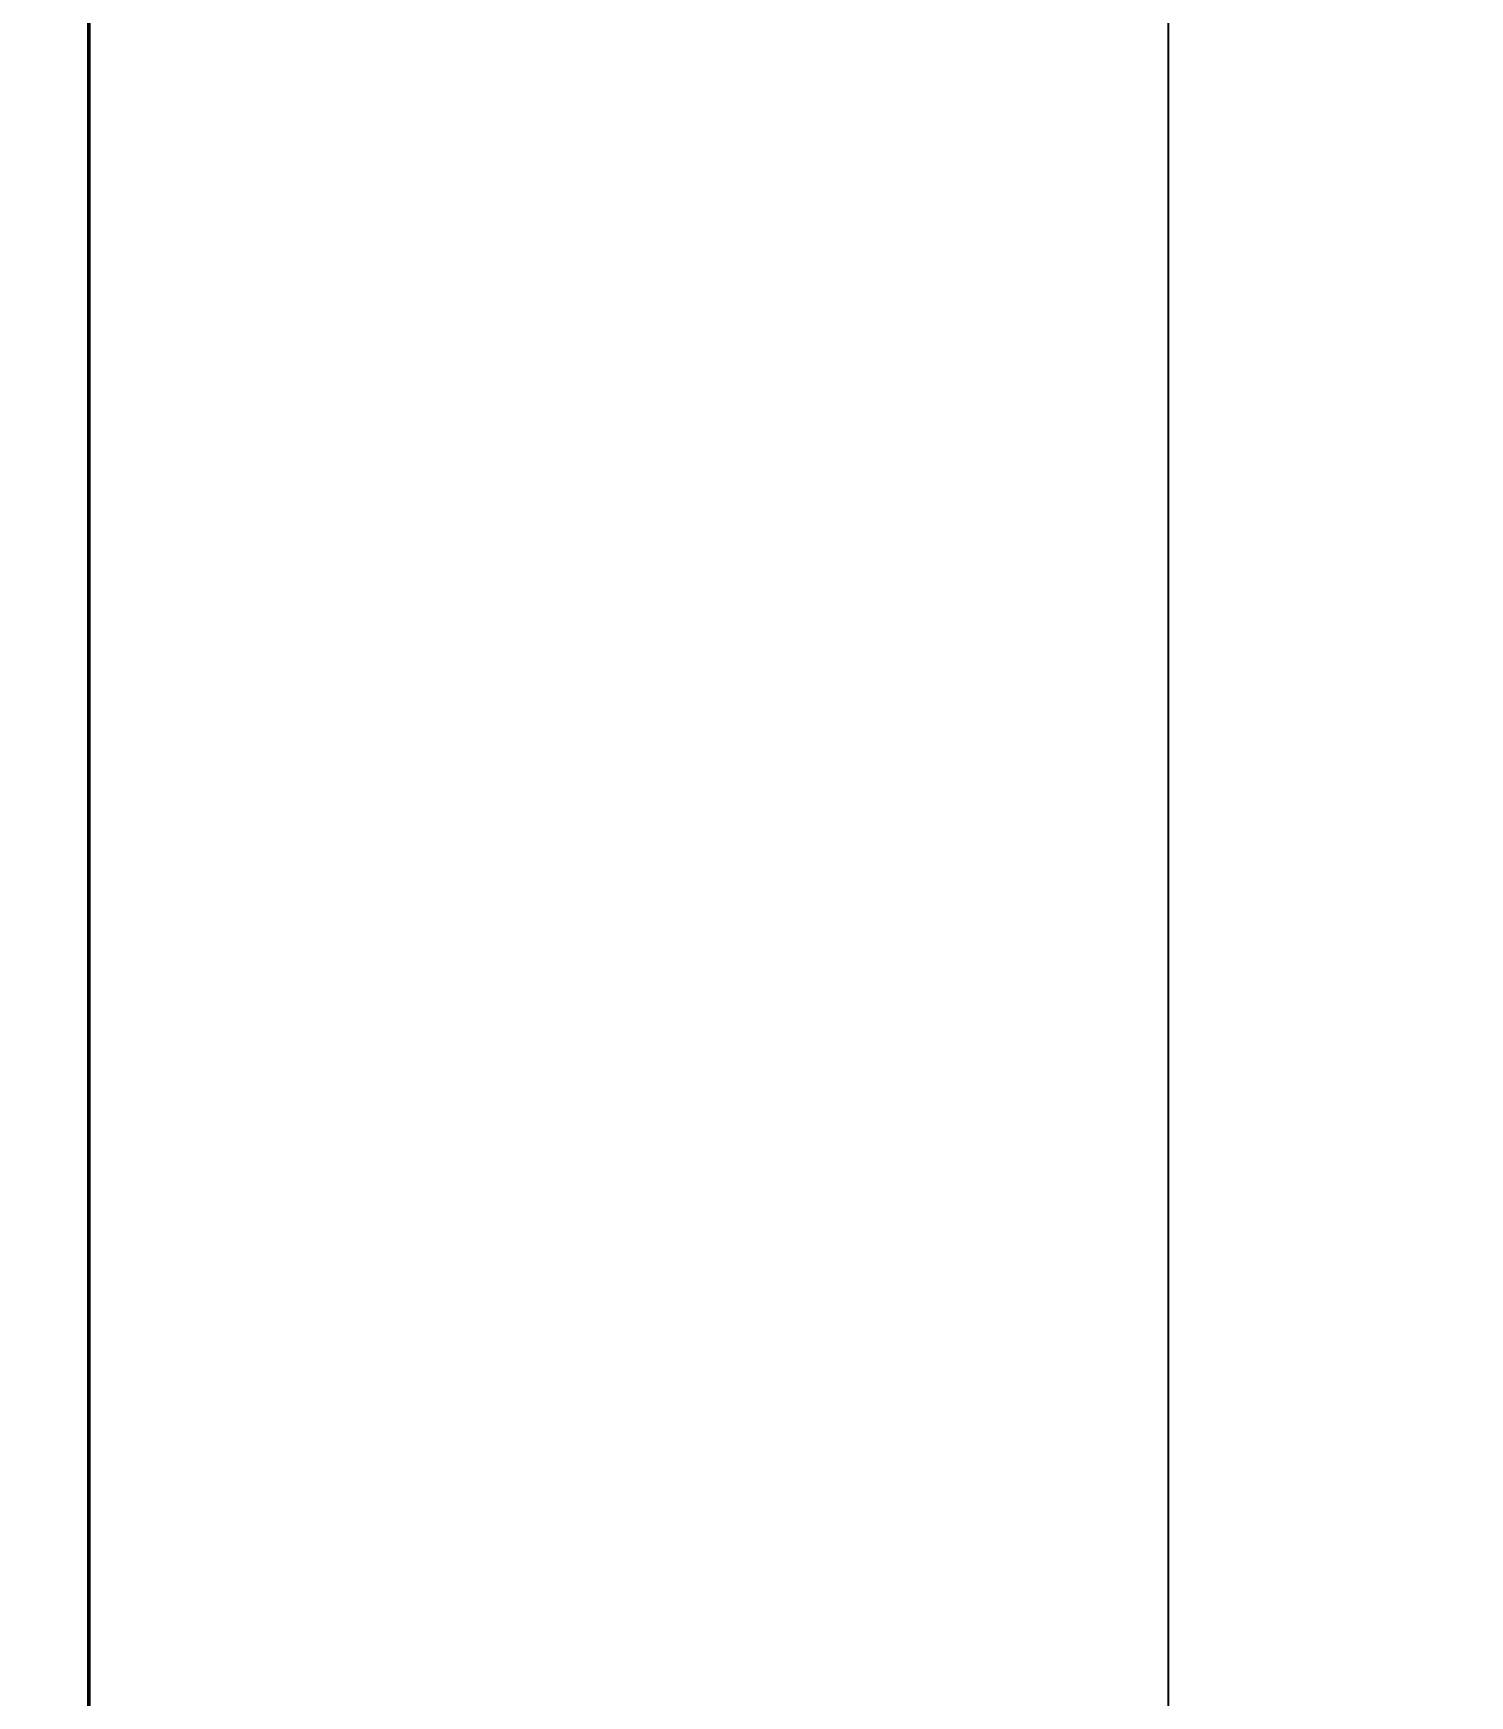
# Model space of a CAD drawing. Header units: millimetres. Extents: x 2121 to 4904, y 892 to 1933.
# Drawn here: x 2564.01 to 2591.22, y 1452.29 to 1483.78 of the extents above; entities that cross this region are included whole.
import ezdxf

# ---------------------------------------------------------------- set-up
doc = ezdxf.new("R2010")
doc.units = ezdxf.units.MM
doc.header["$LTSCALE"] = 1.8
doc.layers.add('외형선(ISO)', color=7, linetype='Continuous', lineweight=50)
doc.layers.add('치수(ISO)', color=7, linetype='Continuous', lineweight=25)
doc.styles.add('주 텍스트 (ISO)', font='')
doc.styles.get('주 텍스트 (ISO)').set_extended_font_data('Tahoma')
doc.dimstyles.new('기본값 (ISO)', dxfattribs={"dimscale": 1.8, "dimtxt": 3.5, "dimasz": 2.5, "dimexe": 3.175, "dimexo": 0, "dimgap": 0.762, "dimtad": 1, "dimrnd": 1e-08, "dimzin": 0, "dimtxsty": '주 텍스트 (ISO)', "dimcen": 0.09, "dimdle": 10, "dimclrd": 256, "dimclre": 256, "dimclrt": 256, "dimazin": 0, "dimtfac": 1.001486, "dimtmove": 0, "dimatfit": 3, "dimfxl": 1, "dimtolj": 1, "dimtzin": 0, "dimlwd": -1, "dimlwe": -1, "dimarcsym": 0})

# ---------------------------------------------------------------- blocks, each defined once
blk = doc.blocks.new('*D773')
at = {"layer": 'Defpoints', "color": 0}
for p in [(2549.237, 1684.495), (2553.512, 1300.495), (2585.504, 1300.495)]:
    blk.add_point(p, dxfattribs=at)
at = {"layer": '치수(ISO)', "color": 7}
for p, q in [((2549.237, 1684.495), (2591.219, 1684.495)), ((2585.504, 1679.995), (2585.504, 1304.995)), ((2553.512, 1300.495), (2591.219, 1300.495))]:
    blk.add_line(p, q, dxfattribs=at)
for points in [[(2586.254, 1679.995), (2584.754, 1679.995), (2585.504, 1684.495)], [(2584.754, 1304.995), (2586.254, 1304.995), (2585.504, 1300.495)]]:
    blk.add_solid(points, dxfattribs=at)
at = {"layer": '치수(ISO)', "color": 7, "insert": (2580.838, 1492.495), "char_height": 6.3, "attachment_point": 5, "rotation": 90, "style": '주 텍스트 (ISO)'}
blk.add_mtext('\\A1;384', dxfattribs=at)

msp = doc.modelspace()

# ---------------------------------------------------------------- linework, layer by layer
at = {"layer": '외형선(ISO)', "color": 7}
msp.add_line((2565.062, 1428.495), (2565.062, 1656.495), dxfattribs=at)

# ---------------------------------------------------------------- dimensions: what is measured, and where the dimension line sits
at = {"layer": '치수(ISO)', "color": 7}
dim = msp.add_linear_dim(base=(2585.504, 1300.495), p1=(2549.237, 1684.495), p2=(2553.512, 1300.495), angle=90, dimstyle='기본값 (ISO)', override={"dimzin": 8, "dimdsep": 46, "dimclrd": 7, "dimclre": 7, "dimclrt": 7, "dimtofl": 0, "dimatfit": 1}, dxfattribs=at)
dim.commit()
dim.dimension.update_dxf_attribs({"geometry": '*D773', "text_midpoint": (2580.838, 1492.495)})

doc.saveas('drawing.dxf')
